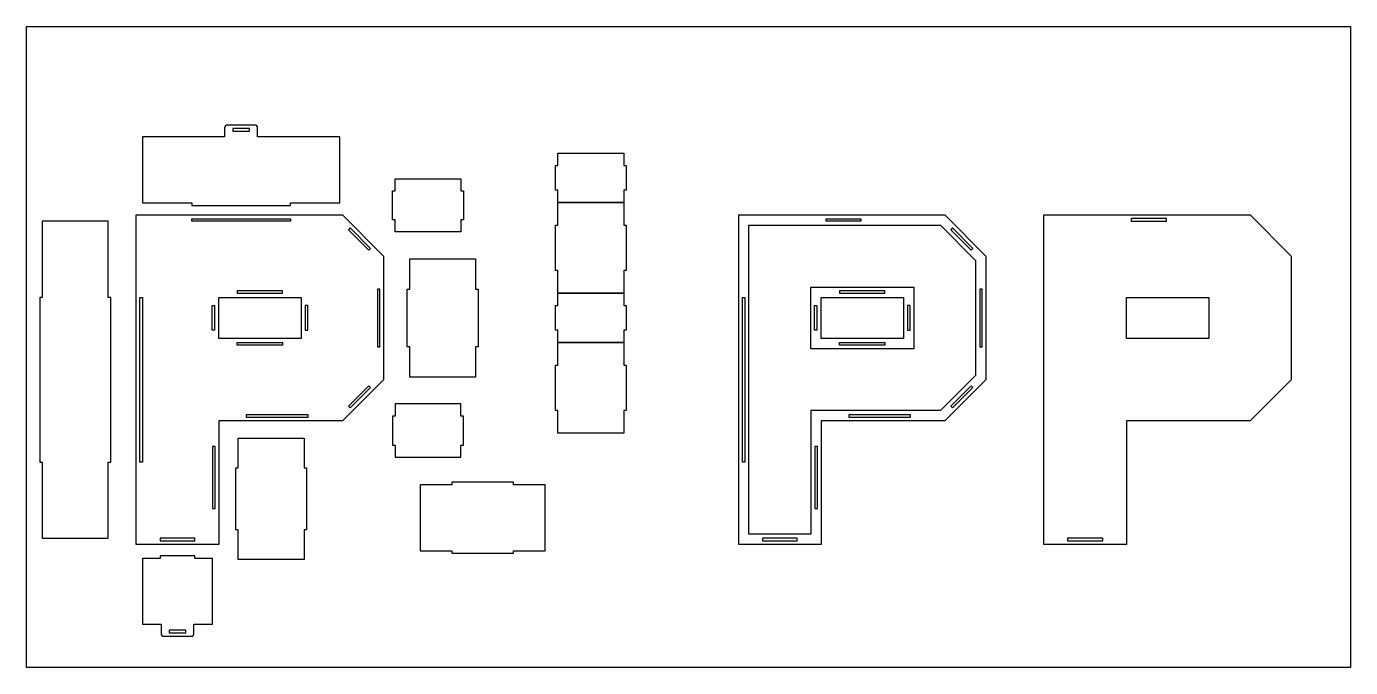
# Model space of a CAD drawing. Header units: millimetres. Extents: x 10676 to 12282, y 418 to 1197.
import ezdxf

# ---------------------------------------------------------------- set-up
doc = ezdxf.new("R2010")
doc.units = ezdxf.units.MM

msp = doc.modelspace()

# ---------------------------------------------------------------- linework, layer by layer
for points in [[(10675.7, 1196.8), (12282, 1196.8), (12282, 418.4), (10675.7, 418.4)], [(10926.1, 1073.1), (10926.1, 1069.6), (10946.1, 1069.6), (10946.1, 1073.1)], [(11400.4, 1027.9), (11403.4, 1027.9), (11403.4, 997.9), (11400.4, 997.9), (11400.4, 982.9), (11320.4, 982.9), (11320.4, 997.9), (11317.4, 997.9), (11317.4, 1027.9), (11320.4, 1027.9), (11320.4, 1042.9), (11400.4, 1042.9)], [(11122.8, 997.2), (11122.8, 1011.9), (11202.8, 1011.9), (11202.8, 997.2), (11205.8, 997.2), (11205.8, 962.2), (11202.8, 962.2), (11202.8, 947.4), (11122.8, 947.4), (11122.8, 962.2), (11119.8, 962.2), (11119.8, 997.2)], [(11320.4, 955.4), (11320.4, 982.9), (11400.4, 982.9), (11400.4, 955.4), (11403.4, 955.4), (11403.4, 900.4), (11400.4, 900.4), (11400.4, 872.9), (11320.4, 872.9), (11320.4, 900.4), (11317.4, 900.4), (11317.4, 955.4)], [(11058.9, 967.9), (11108.9, 917.9), (11108.9, 767.9), (11058.9, 717.9), (10908.9, 717.9), (10908.9, 567.9), (10808.9, 567.9), (10808.9, 967.9)], [(11789.7, 967.9), (11839.7, 917.9), (11839.7, 767.9), (11789.7, 717.9), (11639.7, 717.9), (11639.7, 567.9), (11539.7, 567.9), (11539.7, 967.9)], [(12160.1, 967.9), (12210.1, 917.9), (12210.1, 767.9), (12160.1, 717.9), (12010.1, 717.9), (12010.1, 567.9), (11910.1, 567.9), (11910.1, 967.9)], [(12016.3, 963.9), (12058.3, 963.9), (12058.3, 959.9), (12016.3, 959.9)], [(10694.9, 867.9), (10691.9, 867.9), (10691.9, 667.9), (10694.9, 667.9), (10694.9, 575.4), (10774.9, 575.4), (10774.9, 667.9), (10777.9, 667.9), (10777.9, 867.9), (10774.9, 867.9), (10774.9, 960.4), (10694.9, 960.4)], [(10876.1, 963.4), (10996.1, 963.4), (10996.1, 960.4), (10876.1, 960.4)], [(11068.4, 952.1), (11066.3, 950), (11091, 925.2), (11093.1, 927.3)], [(11784.5, 955.4), (11827.2, 912.7), (11827.2, 773.1), (11784.5, 730.4), (11627.2, 730.4), (11627.2, 580.4), (11552.2, 580.4), (11552.2, 955.4)], [(11645.9, 963.4), (11687.9, 963.4), (11687.9, 960.4), (11645.9, 960.4)], [(11799.2, 952.1), (11797, 950), (11821.8, 925.2), (11823.9, 927.3)], [(11140.6, 807.9), (11137.6, 807.9), (11137.6, 877.9), (11140.6, 877.9), (11140.6, 914.8), (11220.6, 914.8), (11220.6, 877.9), (11223.6, 877.9), (11223.6, 807.9), (11220.6, 807.9), (11220.6, 771), (11140.6, 771)], [(10813.4, 867.9), (10816.4, 867.9), (10816.4, 667.9), (10813.4, 667.9)], [(10908.9, 867.9), (11008.9, 867.9), (11008.9, 817.9), (10908.9, 817.9)], [(10931.4, 872.9), (10986.4, 872.9), (10986.4, 875.9), (10931.4, 875.9)], [(11104.4, 877.9), (11101.4, 877.9), (11101.4, 807.9), (11104.4, 807.9)], [(11400.4, 857.9), (11403.4, 857.9), (11403.4, 827.9), (11400.4, 827.9), (11400.4, 812.9), (11320.4, 812.9), (11320.4, 827.9), (11317.4, 827.9), (11317.4, 857.9), (11320.4, 857.9), (11320.4, 872.9), (11400.4, 872.9)], [(11544.2, 867.9), (11547.2, 867.9), (11547.2, 667.9), (11544.2, 667.9)], [(11627.2, 880.4), (11752.2, 880.4), (11752.2, 805.4), (11627.2, 805.4)], [(11639.7, 867.9), (11739.7, 867.9), (11739.7, 817.9), (11639.7, 817.9)], [(11662.2, 872.9), (11717.2, 872.9), (11717.2, 875.9), (11662.2, 875.9)], [(11835.2, 877.9), (11832.2, 877.9), (11832.2, 807.9), (11835.2, 807.9)], [(12010.1, 867.9), (12110.1, 867.9), (12110.1, 817.9), (12010.1, 817.9)], [(10900.9, 857.9), (10903.9, 857.9), (10903.9, 827.9), (10900.9, 827.9)], [(11016.9, 857.9), (11013.9, 857.9), (11013.9, 827.9), (11016.9, 827.9)], [(11631.7, 857.9), (11634.7, 857.9), (11634.7, 827.9), (11631.7, 827.9)], [(11747.7, 857.9), (11744.7, 857.9), (11744.7, 827.9), (11747.7, 827.9)], [(10931.4, 812.9), (10986.4, 812.9), (10986.4, 809.9), (10931.4, 809.9)], [(11320.4, 785.4), (11320.4, 812.9), (11400.4, 812.9), (11400.4, 785.4), (11403.4, 785.4), (11403.4, 730.4), (11400.4, 730.4), (11400.4, 702.9), (11320.4, 702.9), (11320.4, 730.4), (11317.4, 730.4), (11317.4, 785.4)], [(11662.2, 812.9), (11717.2, 812.9), (11717.2, 809.9), (11662.2, 809.9)], [(11068.4, 733.7), (11066.3, 735.8), (11091, 760.6), (11093.1, 758.5)], [(11799.2, 733.7), (11797, 735.8), (11821.8, 760.6), (11823.9, 758.5)], [(11017.4, 725.4), (10942.4, 725.4), (10942.4, 722.4), (11017.4, 722.4)], [(11122.8, 688.6), (11122.8, 673.9), (11202.8, 673.9), (11202.8, 688.6), (11205.8, 688.6), (11205.8, 723.6), (11202.8, 723.6), (11202.8, 738.4), (11122.8, 738.4), (11122.8, 723.6), (11119.8, 723.6), (11119.8, 688.6)], [(11748.2, 725.4), (11673.2, 725.4), (11673.2, 722.4), (11748.2, 722.4)], [(10932.5, 660.8), (10932.5, 697), (11012.5, 697), (11012.5, 660.8), (11015.5, 660.8), (11015.5, 585.8), (11012.5, 585.8), (11012.5, 549.5), (10932.5, 549.5), (10932.5, 585.8), (10929.5, 585.8), (10929.5, 660.8)], [(10901.4, 611.6), (10904.4, 611.6), (10904.4, 686.6), (10901.4, 686.6)], [(11632.2, 611.6), (11635.2, 611.6), (11635.2, 686.6), (11632.2, 686.6)], [(11191.6, 560.3), (11191.6, 557.3), (11266.6, 557.3), (11266.6, 560.3), (11305, 560.3), (11305, 640.3), (11266.6, 640.3), (11266.6, 643.3), (11191.6, 643.3), (11191.6, 640.3), (11153.2, 640.3), (11153.2, 560.3)], [(10837.9, 572.4), (10879.9, 572.4), (10879.9, 575.4), (10837.9, 575.4)], [(11568.7, 572.4), (11610.7, 572.4), (11610.7, 575.4), (11568.7, 575.4)], [(11939.1, 575.9), (11981.1, 575.9), (11981.1, 571.9), (11939.1, 571.9)], [(10868.9, 460.4), (10868.9, 463.9), (10848.9, 463.9), (10848.9, 460.4)]]:
    msp.add_lwpolyline(points, close=True)
for points in [[(10956.1, 1062.6), (10956.1, 1073.6, 0.414214), (10952.6, 1077.1), (10919.6, 1077.1, 0.414214), (10916.1, 1073.6), (10916.1, 1062.6), (10816.4, 1062.6), (10816.4, 982.6), (10876.1, 982.6), (10876.1, 979.6), (10996.1, 979.6), (10996.1, 982.6), (11055.8, 982.6), (11055.8, 1062.6)], [(10878.9, 470.9), (10901.4, 470.9), (10901.4, 550.9), (10879.9, 550.9), (10879.9, 553.9), (10837.9, 553.9), (10837.9, 550.9), (10816.4, 550.9), (10816.4, 470.9), (10838.9, 470.9), (10838.9, 459.9, 0.414214), (10842.4, 456.4), (10875.4, 456.4, 0.414214), (10878.9, 459.9)]]:
    msp.add_lwpolyline(points, format="xyb", close=True)

doc.saveas('drawing.dxf')
